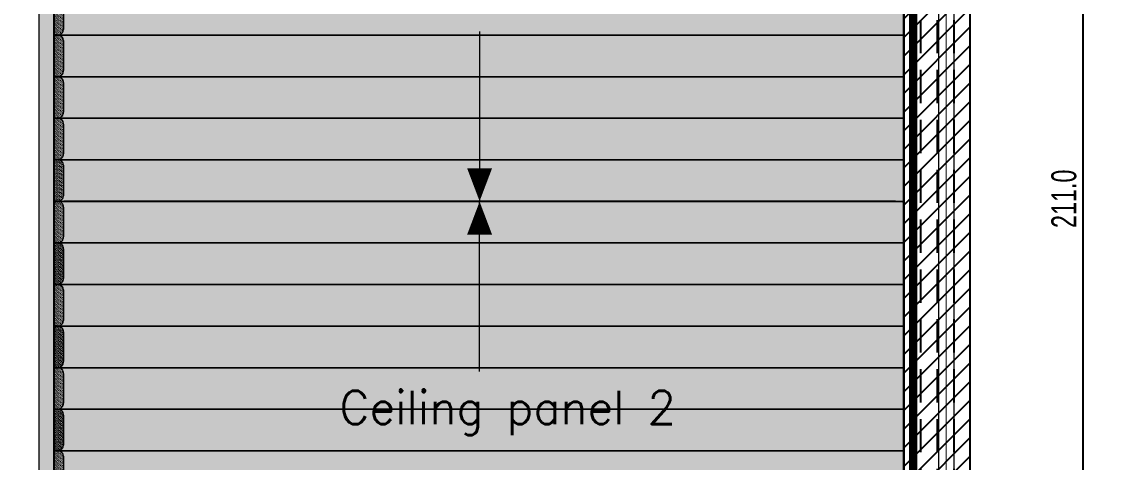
# Model space of a CAD drawing. Header units: millimetres. Extents: x 6676 to 14342, y 3639 to 5293.
# Drawn here: x 7359.4 to 7490, y 4763.8 to 4816.8 of the extents above; entities that cross this region are included whole.
import ezdxf

# ---------------------------------------------------------------- set-up
doc = ezdxf.new("R2010")
doc.units = ezdxf.units.MM
for name, pattern in [('C2_105$0$HD', [0.3, 0.2, -0.1]), ('DASHED', [19.05, 12.7, -6.35]), ('LÍNEAS_OCULTAS', [9.525, 6.35, -3.175])]:
    doc.linetypes.add(name, pattern=pattern)
doc.layers.get('DEFPOINTS').update_dxf_attribs({"color": 254})
doc.layers.add('1 - bed panels', color=170, linetype='Continuous', lineweight=9)
doc.layers.add('1 - plaster', color=1, linetype='Continuous', lineweight=9)
for name, color, linetype in [('A-Ceiling Color Navy', 156, 'DASHED'), ('A-dim-work', 8, 'Continuous'), ('A-VIEW-20', 1, 'Continuous'), ('INST - Hidden Light', 30, 'LÍNEAS_OCULTAS')]:
    doc.layers.add(name, color=color, linetype=linetype)
doc.styles.add('ENGLISH', font='romans.shx', dxfattribs={"height": 2})
doc.styles.add('hebtovna', font='hebtovna', dxfattribs={"width": 0.7})
doc.dimstyles.new('Copy of gl-D10', dxfattribs={"dimtxt": 2, "dimasz": 1, "dimexe": 1, "dimexo": 1, "dimgap": 1, "dimtad": 0, "dimdec": 1, "dimzin": 0, "dimdsep": 46, "dimtxsty": 'hebtovna', "dimblk": 'OBLIQUE', "dimblk1": 'OBLIQUE', "dimblk2": 'OBLIQUE', "dimcen": 0, "dimdle": 0.5, "dimclrd": 256, "dimclre": 256, "dimclrt": 256, "dimadec": 0, "dimazin": 0, "dimtfac": 0.05, "dimtdec": 1, "dimtix": 1, "dimtmove": 2, "dimatfit": 0, "dimfxl": 1, "dimfxlon": 1, "dimtvp": 0.75, "dimtolj": 1, "dimtzin": 0, "dimarcsym": 0})
pattern_1 = [(135, (666.09273, -2021.59588), (-0.168379802, -0.056126601), [0, -0.15875])]

# ---------------------------------------------------------------- blocks, each defined once
blk = doc.blocks.new('_Oblique')
at = {"color": 0, "linetype": 'ByBlock', "lineweight": -2}
blk.add_line((-0.5, -0.5), (0.5, 0.5), dxfattribs=at)
blk = doc.blocks.new('*D248')
at = {"layer": 'A-dim-work', "color": 6, "lineweight": -2, "transparency": 16777216}
for p, q in [((124.51, 220), (126.51, 220)), ((125.51, 220.5), (125.51, 8.5)), ((124.51, 9), (126.51, 9))]:
    blk.add_line(p, q, dxfattribs=at)
at = {"layer": 'DEFPOINTS', "color": 0, "transparency": 16777216}
for p in [(112, 220), (112, 9), (125.51, 9)]:
    blk.add_point(p, dxfattribs=at)
at = {"layer": 'A-dim-work', "color": 6, "lineweight": -2, "transparency": 16777216}
for p, rotation in [((125.51, 220), 90), ((125.51, 9), 270)]:
    blk.add_blockref('_Oblique', p, dxfattribs=dict(at, rotation=rotation))
at = {"layer": 'A-dim-work', "color": 6, "transparency": 16777216, "insert": (123.26, 114.5), "char_height": 3, "attachment_point": 5, "rotation": 90, "style": 'hebtovna'}
blk.add_mtext('\\A1;211.0', dxfattribs=at)
blk = doc.blocks.new('ddd')
at = {"layer": '1 - plaster', "const_width": 0.3}
for points in [[(0, -1.8), (0, 0), (-1.8, 0), (-1.8, -1.8)], [(0, -68.2), (0, -70), (-1.8, -70), (-1.8, -68.2)]]:
    blk.add_lwpolyline(points, dxfattribs=at)
at = {"layer": '1 - plaster'}
for points in [[(0, 0), (0, -1.8), (-1.8, -1.8), (-1.8, 0)], [(-1.8, -70), (-1.8, 0), (0, 0), (0, -70)], [(0, -70), (0, -68.2), (-1.8, -68.2), (-1.8, -70)]]:
    blk.add_lwpolyline(points, close=True, dxfattribs=at)
at = {"layer": 'A-Ceiling Color Navy', "ltscale": 0.01, "const_width": 0.1}
blk.add_lwpolyline([(-0.9, -69.1), (-0.9, -0.9)], dxfattribs=at)
blk = doc.blocks.new('arrow')
at = {"layer": '1 - plaster'}
blk.add_lwpolyline([(0, 0, 0, 3, 0), (-3.96, 0, 0, 0, 0)], format="xyseb", dxfattribs=at)
blk.add_lwpolyline([(-20.42, 0), (0, 0)], dxfattribs=at)
blk = doc.blocks.new('ceiling')
at = {"layer": '1 - bed panels', "true_color": 0x334acc}
h = blk.add_hatch(dxfattribs=at)
h.set_pattern_fill('DOTS', color=162, scale=0.5, angle=315)
h.set_pattern_definition([(315, (-6381.57635, -5838.8958), (0.84189901, 0.280633004), [0, -0.79375])])
h.paths.add_polyline_path([(0, -210.79), (102.21, -210.79), (102.21, -0.22), (0, -0.22)])
at = {"layer": '1 - bed panels'}
blk.add_line((101.2, -105.79), (1.2, -105.79), dxfattribs=at)
for points in [[(0, -85.82), (102.21, -85.82), (102.21, -80.82), (0, -80.82)], [(0, -90.82), (102.21, -90.82), (102.21, -85.82), (0, -85.82)], [(0, -95.82), (102.21, -95.82), (102.21, -90.82), (0, -90.82)], [(0, -100.82), (102.21, -100.82), (102.21, -95.82), (0, -95.82)], [(0, -105.82), (102.21, -105.82), (102.21, -100.82), (0, -100.82)], [(0, -110.82), (102.21, -110.82), (102.21, -105.82), (0, -105.82)], [(0, -115.82), (102.21, -115.82), (102.21, -110.82), (0, -110.82)], [(0, -120.82), (102.21, -120.82), (102.21, -115.82), (0, -115.82)], [(0, -125.82), (102.21, -125.82), (102.21, -120.82), (0, -120.82)], [(0, -130.82), (102.21, -130.82), (102.21, -125.82), (0, -125.82)], [(0, -135.82), (102.21, -135.82), (102.21, -130.82), (0, -130.82)], [(0, -140.82), (102.21, -140.82), (102.21, -135.82), (0, -135.82)]]:
    blk.add_lwpolyline(points, close=True, dxfattribs=at)
blk = doc.blocks.new('det2')
at = {"layer": '1 - bed panels', "true_color": 0xc2c2c2}
h = blk.add_hatch(dxfattribs=at)
h.set_pattern_fill('LINE', color=9, scale=1.575, angle=-90)
h.set_pattern_definition([(270, (-7406.43, -5143.807), (5.000625, -2e-15), [])])
edge = h.paths.add_edge_path()
edge.add_arc((3.66, 8.761), 9.495, 98.1319, 262.4282)
edge.add_line((2.409, -0.651), (2.317, 18.161))
edge = h.paths.add_edge_path()
edge.add_arc((-158.699, -60.602), 2, 360, 360.1896)
edge.add_line((-156.699, -60.595), (-156.699, -60.602))
blk = doc.blocks.new('bed')
at = {"layer": '1 - bed panels', "true_color": 0x334acc}
h = blk.add_hatch(dxfattribs=at)
h.set_pattern_fill('DOTS', color=162, scale=0.1, angle=135, style=0)
h.set_pattern_definition(pattern_1)
edge = h.paths.add_edge_path()
edge.add_line((3, 134.95), (3, 138.45))
edge.add_arc((2.25, 138.45), 0.75, 0, 90)
edge.add_line((2.25, 139.2), (1.8, 139.2))
edge.add_line((1.8, 139.2), (1.8, 134.2))
edge.add_line((1.8, 134.2), (2.25, 134.2))
edge.add_arc((2.25, 134.95), 0.75, 270, 360)
h = blk.add_hatch(dxfattribs=at)
h.set_pattern_fill('DOTS', color=162, scale=0.1, angle=135, style=0)
h.set_pattern_definition(pattern_1)
edge = h.paths.add_edge_path()
edge.add_line((3, 129.95), (3, 133.45))
edge.add_arc((2.25, 133.45), 0.75, 0, 90)
edge.add_line((2.25, 134.2), (1.8, 134.2))
edge.add_line((1.8, 134.2), (1.8, 129.2))
edge.add_line((1.8, 129.2), (2.25, 129.2))
edge.add_arc((2.25, 129.95), 0.75, 270, 360)
h = blk.add_hatch(dxfattribs=at)
h.set_pattern_fill('DOTS', color=162, scale=0.1, angle=135, style=0)
h.set_pattern_definition(pattern_1)
edge = h.paths.add_edge_path()
edge.add_line((3, 124.95), (3, 128.45))
edge.add_arc((2.25, 128.45), 0.75, 0, 90)
edge.add_line((2.25, 129.2), (1.8, 129.2))
edge.add_line((1.8, 129.2), (1.8, 124.2))
edge.add_line((1.8, 124.2), (2.25, 124.2))
edge.add_arc((2.25, 124.95), 0.75, 270, 360)
h = blk.add_hatch(dxfattribs=at)
h.set_pattern_fill('DOTS', color=162, scale=0.1, angle=135, style=0)
h.set_pattern_definition(pattern_1)
edge = h.paths.add_edge_path()
edge.add_line((3, 119.95), (3, 123.45))
edge.add_arc((2.25, 123.45), 0.75, 0, 90)
edge.add_line((2.25, 124.2), (1.8, 124.2))
edge.add_line((1.8, 124.2), (1.8, 119.2))
edge.add_line((1.8, 119.2), (2.25, 119.2))
edge.add_arc((2.25, 119.95), 0.75, 270, 360)
h = blk.add_hatch(dxfattribs=at)
h.set_pattern_fill('DOTS', color=162, scale=0.1, angle=135, style=0)
h.set_pattern_definition(pattern_1)
edge = h.paths.add_edge_path()
edge.add_line((3, 114.95), (3, 118.45))
edge.add_arc((2.25, 118.45), 0.75, 0, 90)
edge.add_line((2.25, 119.2), (1.8, 119.2))
edge.add_line((1.8, 119.2), (1.8, 114.2))
edge.add_line((1.8, 114.2), (2.25, 114.2))
edge.add_arc((2.25, 114.95), 0.75, 270, 360)
h = blk.add_hatch(dxfattribs=at)
h.set_pattern_fill('DOTS', color=162, scale=0.1, angle=135, style=0)
h.set_pattern_definition(pattern_1)
edge = h.paths.add_edge_path()
edge.add_line((3, 109.95), (3, 113.45))
edge.add_arc((2.25, 113.45), 0.75, 0, 90)
edge.add_line((2.25, 114.2), (1.8, 114.2))
edge.add_line((1.8, 114.2), (1.8, 109.2))
edge.add_line((1.8, 109.2), (2.25, 109.2))
edge.add_arc((2.25, 109.95), 0.75, 270, 360)
h = blk.add_hatch(dxfattribs=at)
h.set_pattern_fill('DOTS', color=162, scale=0.1, angle=135, style=0)
h.set_pattern_definition(pattern_1)
edge = h.paths.add_edge_path()
edge.add_line((3, 104.95), (3, 108.45))
edge.add_arc((2.25, 108.45), 0.75, 0, 90)
edge.add_line((2.25, 109.2), (1.8, 109.2))
edge.add_line((1.8, 109.2), (1.8, 104.2))
edge.add_line((1.8, 104.2), (2.25, 104.2))
edge.add_arc((2.25, 104.95), 0.75, 270, 360)
h = blk.add_hatch(dxfattribs=at)
h.set_pattern_fill('DOTS', color=162, scale=0.1, angle=135, style=0)
h.set_pattern_definition(pattern_1)
edge = h.paths.add_edge_path()
edge.add_line((3, 99.95), (3, 103.45))
edge.add_arc((2.25, 103.45), 0.75, 0, 90)
edge.add_line((2.25, 104.2), (1.8, 104.2))
edge.add_line((1.8, 104.2), (1.8, 99.2))
edge.add_line((1.8, 99.2), (2.25, 99.2))
edge.add_arc((2.25, 99.95), 0.75, 270, 360)
h = blk.add_hatch(dxfattribs=at)
h.set_pattern_fill('DOTS', color=162, scale=0.1, angle=135, style=0)
h.set_pattern_definition(pattern_1)
edge = h.paths.add_edge_path()
edge.add_line((3, 94.95), (3, 98.45))
edge.add_arc((2.25, 98.45), 0.75, 0, 90)
edge.add_line((2.25, 99.2), (1.8, 99.2))
edge.add_line((1.8, 99.2), (1.8, 94.2))
edge.add_line((1.8, 94.2), (2.25, 94.2))
edge.add_arc((2.25, 94.95), 0.75, 270, 360)
h = blk.add_hatch(dxfattribs=at)
h.set_pattern_fill('DOTS', color=162, scale=0.1, angle=135, style=0)
h.set_pattern_definition(pattern_1)
edge = h.paths.add_edge_path()
edge.add_line((3, 89.95), (3, 93.45))
edge.add_arc((2.25, 93.45), 0.75, 0, 90)
edge.add_line((2.25, 94.2), (1.8, 94.2))
edge.add_line((1.8, 94.2), (1.8, 89.2))
edge.add_line((1.8, 89.2), (2.25, 89.2))
edge.add_arc((2.25, 89.95), 0.75, 270, 360)
h = blk.add_hatch(dxfattribs=at)
h.set_pattern_fill('DOTS', color=162, scale=0.1, angle=135, style=0)
h.set_pattern_definition(pattern_1)
edge = h.paths.add_edge_path()
edge.add_line((3, 84.95), (3, 88.45))
edge.add_arc((2.25, 88.45), 0.75, 0, 90)
edge.add_line((2.25, 89.2), (1.8, 89.2))
edge.add_line((1.8, 89.2), (1.8, 84.2))
edge.add_line((1.8, 84.2), (2.25, 84.2))
edge.add_arc((2.25, 84.95), 0.75, 270, 360)
h = blk.add_hatch(dxfattribs=at)
h.set_pattern_fill('DOTS', color=162, scale=0.1, angle=135, style=0)
h.set_pattern_definition(pattern_1)
edge = h.paths.add_edge_path()
edge.add_line((3, 79.95), (3, 83.45))
edge.add_arc((2.25, 83.45), 0.75, 0, 90)
edge.add_line((2.25, 84.2), (1.8, 84.2))
edge.add_line((1.8, 84.2), (1.8, 79.2))
edge.add_line((1.8, 79.2), (2.25, 79.2))
edge.add_arc((2.25, 79.95), 0.75, 270, 360)
at = {"layer": '1 - plaster', "true_color": 0xe0a352}
blk.add_hatch(color=33, dxfattribs=at).paths.add_polyline_path([(0, 9), (1.8, 9), (1.8, 220), (0, 220)])
at = {"layer": 'A-dim-work'}
h = blk.add_hatch(dxfattribs=at)
h.set_pattern_fill('ANSI31', color=256, scale=0.5)
h.set_pattern_definition([(45, (-6926.9524, -4680.978), (-1.12253202, 1.12253202), [])])
h.paths.add_polyline_path([(104, 9), (112, 9), (112, 220), (104, 220)])
at = {"layer": '1 - bed panels'}
for points in [[(3, 134.95), (3, 138.45, 0.414214), (2.25, 139.2), (1.8, 139.2), (1.8, 134.2), (2.25, 134.2, 0.414214)], [(3, 129.95), (3, 133.45, 0.414214), (2.25, 134.2), (1.8, 134.2), (1.8, 129.2), (2.25, 129.2, 0.414214)], [(3, 124.95), (3, 128.45, 0.414214), (2.25, 129.2), (1.8, 129.2), (1.8, 124.2), (2.25, 124.2, 0.414214)], [(3, 119.95), (3, 123.45, 0.414214), (2.25, 124.2), (1.8, 124.2), (1.8, 119.2), (2.25, 119.2, 0.414214)], [(3, 114.95), (3, 118.45, 0.414214), (2.25, 119.2), (1.8, 119.2), (1.8, 114.2), (2.25, 114.2, 0.414214)], [(3, 109.95), (3, 113.45, 0.414214), (2.25, 114.2), (1.8, 114.2), (1.8, 109.2), (2.25, 109.2, 0.414214)], [(3, 104.95), (3, 108.45, 0.414214), (2.25, 109.2), (1.8, 109.2), (1.8, 104.2), (2.25, 104.2, 0.414214)], [(3, 99.95), (3, 103.45, 0.414214), (2.25, 104.2), (1.8, 104.2), (1.8, 99.2), (2.25, 99.2, 0.414214)], [(3, 94.95), (3, 98.45, 0.414214), (2.25, 99.2), (1.8, 99.2), (1.8, 94.2), (2.25, 94.2, 0.414214)], [(3, 89.95), (3, 93.45, 0.414214), (2.25, 94.2), (1.8, 94.2), (1.8, 89.2), (2.25, 89.2, 0.414214)], [(3, 84.95), (3, 88.45, 0.414214), (2.25, 89.2), (1.8, 89.2), (1.8, 84.2), (2.25, 84.2, 0.414214)], [(3, 79.95), (3, 83.45, 0.414214), (2.25, 84.2), (1.8, 84.2), (1.8, 79.2), (2.25, 79.2, 0.414214)]]:
    blk.add_lwpolyline(points, format="xyb", close=True, dxfattribs=at)
at = {"layer": '1 - plaster'}
blk.add_line((112, 9), (112, 151.8), dxfattribs=at)
blk.add_lwpolyline([(1.8, 220), (0, 220), (0, 9), (1.8, 9), (1.8, 220)], dxfattribs=at)
at = {"layer": 'A-dim-work'}
blk.add_lwpolyline([(104, 9), (112, 9), (112, 220), (104, 220)], close=True, dxfattribs=at)
at = {"layer": 'A-VIEW-20', "linetype": 'C2_105$0$HD', "ltscale": 20}
for points in [[(106, 220), (106, 9)], [(108, 220), (108, 9)], [(110, 220), (110, 9)]]:
    blk.add_lwpolyline(points, dxfattribs=at)
at = {"layer": 'A-dim-work'}
dim = blk.add_linear_dim(base=(125.51, 9), p1=(112, 220), p2=(112, 9), angle=90, dimstyle='Copy of gl-D10', override={"dimtxt": 3, "dimclrd": 6, "dimclre": 6, "dimclrt": 6}, dxfattribs=at)
dim.commit()
dim.dimension.update_dxf_attribs({"geometry": '*D248', "text_midpoint": (123.26, 114.5)})

msp = doc.modelspace()

# ---------------------------------------------------------------- linework, layer by layer
at = {"layer": 'A-dim-work'}
msp.add_lwpolyline([(7363.205, 4690.188), (7465.41, 4690.188), (7465.41, 4900.753), (7363.205, 4900.753)], close=True, dxfattribs=at)
msp.add_lwpolyline([(7363.205, 4795.177), (7465.225, 4795.158)], dxfattribs=at)
at = {"layer": 'INST - Hidden Light', "const_width": 1}
msp.add_lwpolyline([(7466.532, 4900.397), (7466.532, 4691.178)], dxfattribs=at)

# ---------------------------------------------------------------- block references
at = {"layer": 'A-dim-work'}
for name, p in [('bed', (7361.405, 4680.978)), ('ceiling', (7363.205, 4900.978)), ('ddd', (7471.409, 4830.724))]:
    msp.add_blockref(name, p, dxfattribs=at)
at = {"layer": 'A-dim-work', "xscale": 10, "yscale": 10, "zscale": 10}
msp.add_blockref('det2', (8242.848, 4669.852), dxfattribs=at)
at = {"layer": 'A-dim-work', "rotation": 270}
msp.add_blockref('arrow', (7414.405, 4795.188), dxfattribs=at)
at = {"layer": 'A-dim-work', "xscale": -1, "rotation": 270}
msp.add_blockref('arrow', (7414.405, 4795.129), dxfattribs=at)

# ---------------------------------------------------------------- texts
at = {"layer": 'A-dim-work', "color": 6, "lineweight": 40, "ltscale": 20, "insert": (7384.999, 4767.043), "char_height": 4, "attachment_point": 7, "style": 'ENGLISH'}
msp.add_mtext_dynamic_manual_height_columns('\\pxqr;Ceiling panel 2', width=53.01946, gutter_width=1, heights=[39.7], dxfattribs=at)

doc.saveas('drawing.dxf')
